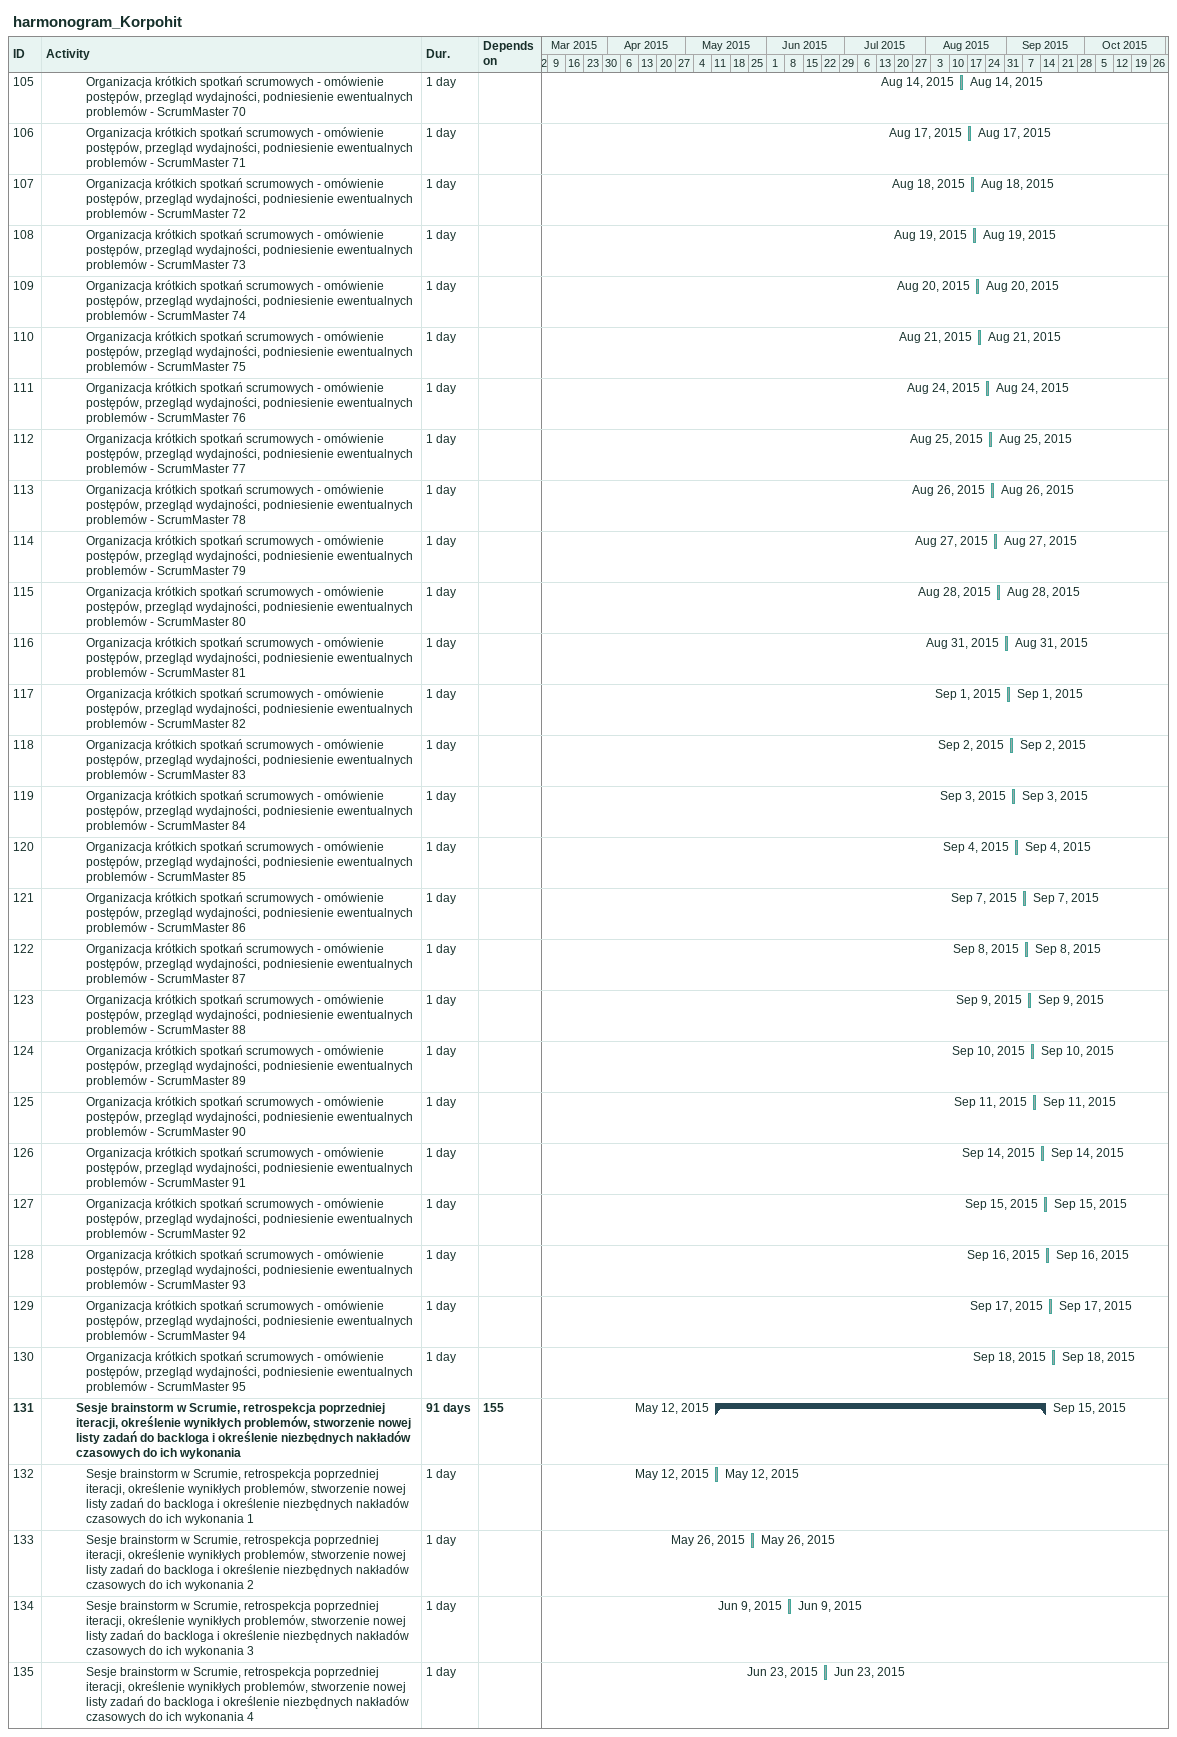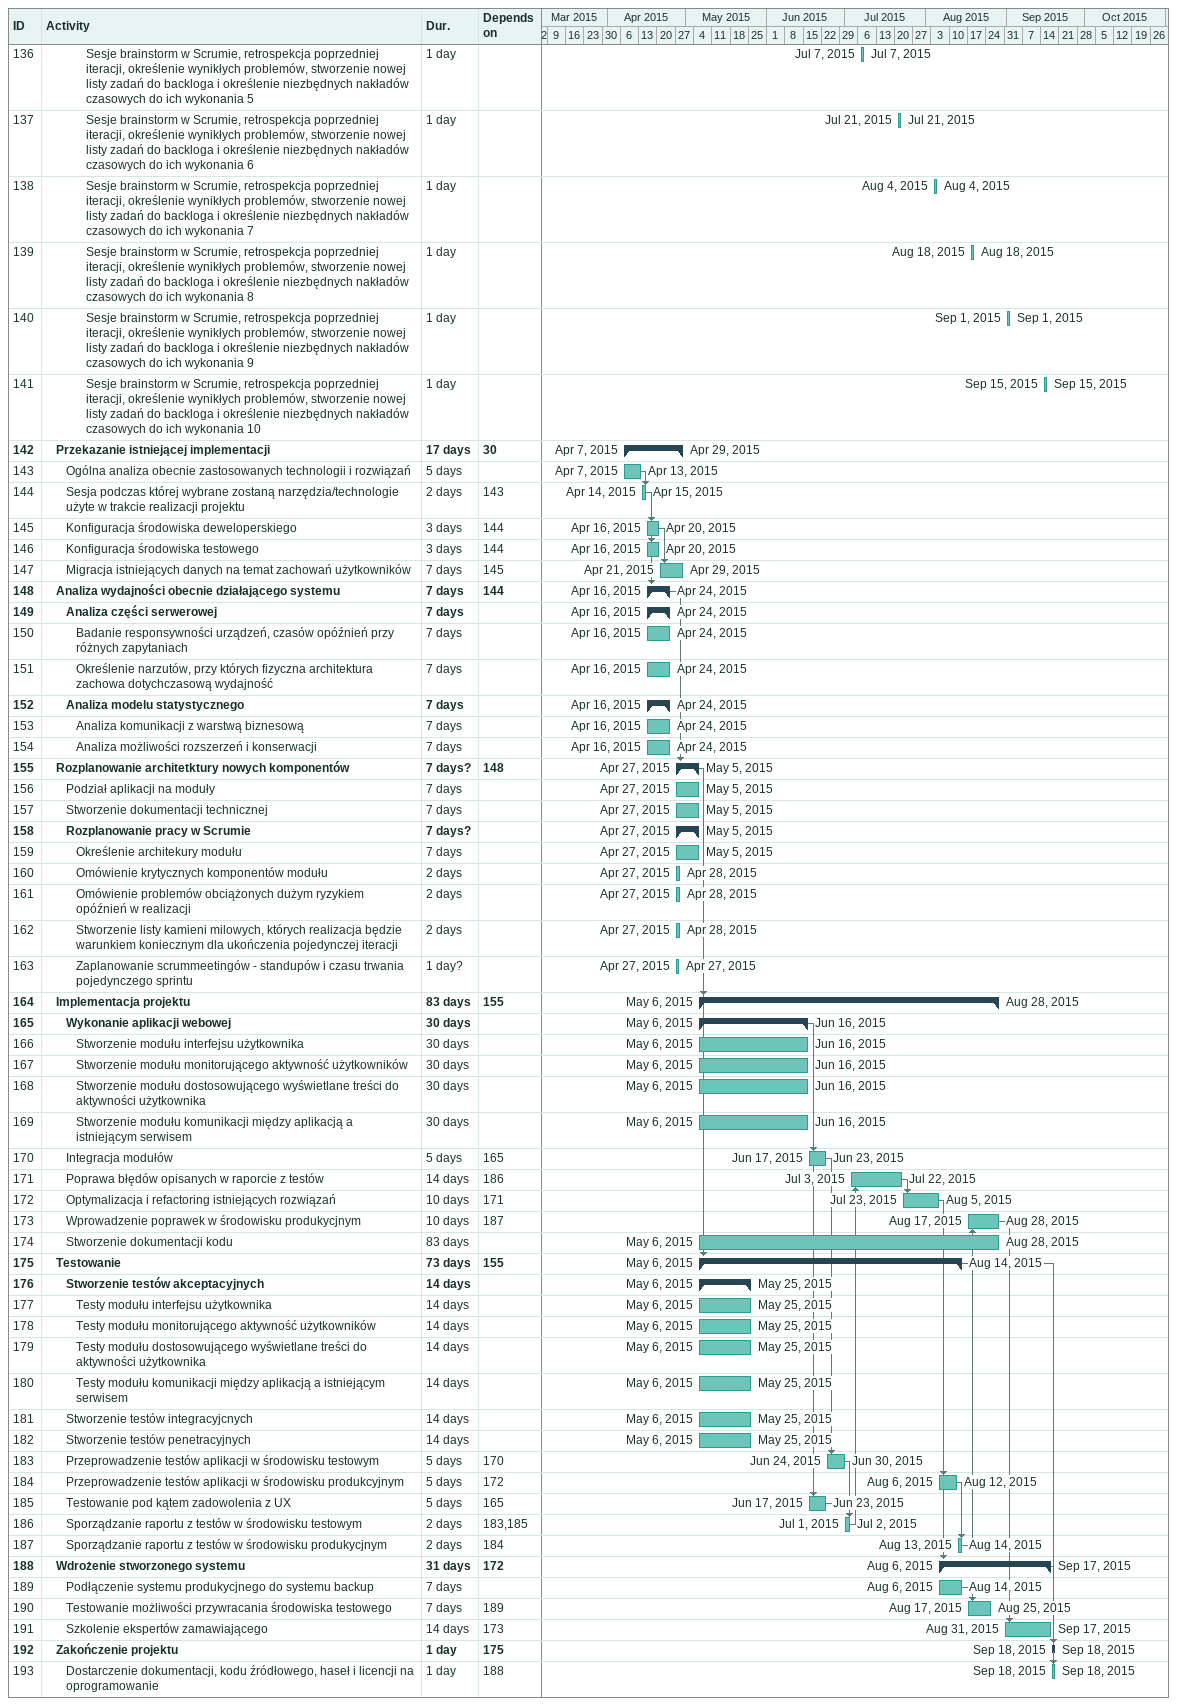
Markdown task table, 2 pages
harmonogram_Korpohit

| ID | Level | Task | Duration | Start | Finish | Predecessors |
|---|---|---|---|---|---|---|
| 105 | 5 | Organizacja krótkich spotkań scrumowych - omówienie postępów, przegląd wydajności, podniesienie ewentualnych problemów - ScrumMaster 70 | 1d | 2015-08-14 | 2015-08-14 |  |
| 106 | 5 | Organizacja krótkich spotkań scrumowych - omówienie postępów, przegląd wydajności, podniesienie ewentualnych problemów - ScrumMaster 71 | 1d | 2015-08-17 | 2015-08-17 |  |
| 107 | 5 | Organizacja krótkich spotkań scrumowych - omówienie postępów, przegląd wydajności, podniesienie ewentualnych problemów - ScrumMaster 72 | 1d | 2015-08-18 | 2015-08-18 |  |
| 108 | 5 | Organizacja krótkich spotkań scrumowych - omówienie postępów, przegląd wydajności, podniesienie ewentualnych problemów - ScrumMaster 73 | 1d | 2015-08-19 | 2015-08-19 |  |
| 109 | 5 | Organizacja krótkich spotkań scrumowych - omówienie postępów, przegląd wydajności, podniesienie ewentualnych problemów - ScrumMaster 74 | 1d | 2015-08-20 | 2015-08-20 |  |
| 110 | 5 | Organizacja krótkich spotkań scrumowych - omówienie postępów, przegląd wydajności, podniesienie ewentualnych problemów - ScrumMaster 75 | 1d | 2015-08-21 | 2015-08-21 |  |
| 111 | 5 | Organizacja krótkich spotkań scrumowych - omówienie postępów, przegląd wydajności, podniesienie ewentualnych problemów - ScrumMaster 76 | 1d | 2015-08-24 | 2015-08-24 |  |
| 112 | 5 | Organizacja krótkich spotkań scrumowych - omówienie postępów, przegląd wydajności, podniesienie ewentualnych problemów - ScrumMaster 77 | 1d | 2015-08-25 | 2015-08-25 |  |
| 113 | 5 | Organizacja krótkich spotkań scrumowych - omówienie postępów, przegląd wydajności, podniesienie ewentualnych problemów - ScrumMaster 78 | 1d | 2015-08-26 | 2015-08-26 |  |
| 114 | 5 | Organizacja krótkich spotkań scrumowych - omówienie postępów, przegląd wydajności, podniesienie ewentualnych problemów - ScrumMaster 79 | 1d | 2015-08-27 | 2015-08-27 |  |
| 115 | 5 | Organizacja krótkich spotkań scrumowych - omówienie postępów, przegląd wydajności, podniesienie ewentualnych problemów - ScrumMaster 80 | 1d | 2015-08-28 | 2015-08-28 |  |
| 116 | 5 | Organizacja krótkich spotkań scrumowych - omówienie postępów, przegląd wydajności, podniesienie ewentualnych problemów - ScrumMaster 81 | 1d | 2015-08-31 | 2015-08-31 |  |
| 117 | 5 | Organizacja krótkich spotkań scrumowych - omówienie postępów, przegląd wydajności, podniesienie ewentualnych problemów - ScrumMaster 82 | 1d | 2015-09-01 | 2015-09-01 |  |
| 118 | 5 | Organizacja krótkich spotkań scrumowych - omówienie postępów, przegląd wydajności, podniesienie ewentualnych problemów - ScrumMaster 83 | 1d | 2015-09-02 | 2015-09-02 |  |
| 119 | 5 | Organizacja krótkich spotkań scrumowych - omówienie postępów, przegląd wydajności, podniesienie ewentualnych problemów - ScrumMaster 84 | 1d | 2015-09-03 | 2015-09-03 |  |
| 120 | 5 | Organizacja krótkich spotkań scrumowych - omówienie postępów, przegląd wydajności, podniesienie ewentualnych problemów - ScrumMaster 85 | 1d | 2015-09-04 | 2015-09-04 |  |
| 121 | 5 | Organizacja krótkich spotkań scrumowych - omówienie postępów, przegląd wydajności, podniesienie ewentualnych problemów - ScrumMaster 86 | 1d | 2015-09-07 | 2015-09-07 |  |
| 122 | 5 | Organizacja krótkich spotkań scrumowych - omówienie postępów, przegląd wydajności, podniesienie ewentualnych problemów - ScrumMaster 87 | 1d | 2015-09-08 | 2015-09-08 |  |
| 123 | 5 | Organizacja krótkich spotkań scrumowych - omówienie postępów, przegląd wydajności, podniesienie ewentualnych problemów - ScrumMaster 88 | 1d | 2015-09-09 | 2015-09-09 |  |
| 124 | 5 | Organizacja krótkich spotkań scrumowych - omówienie postępów, przegląd wydajności, podniesienie ewentualnych problemów - ScrumMaster 89 | 1d | 2015-09-10 | 2015-09-10 |  |
| 125 | 5 | Organizacja krótkich spotkań scrumowych - omówienie postępów, przegląd wydajności, podniesienie ewentualnych problemów - ScrumMaster 90 | 1d | 2015-09-11 | 2015-09-11 |  |
| 126 | 5 | Organizacja krótkich spotkań scrumowych - omówienie postępów, przegląd wydajności, podniesienie ewentualnych problemów - ScrumMaster 91 | 1d | 2015-09-14 | 2015-09-14 |  |
| 127 | 5 | Organizacja krótkich spotkań scrumowych - omówienie postępów, przegląd wydajności, podniesienie ewentualnych problemów - ScrumMaster 92 | 1d | 2015-09-15 | 2015-09-15 |  |
| 128 | 5 | Organizacja krótkich spotkań scrumowych - omówienie postępów, przegląd wydajności, podniesienie ewentualnych problemów - ScrumMaster 93 | 1d | 2015-09-16 | 2015-09-16 |  |
| 129 | 5 | Organizacja krótkich spotkań scrumowych - omówienie postępów, przegląd wydajności, podniesienie ewentualnych problemów - ScrumMaster 94 | 1d | 2015-09-17 | 2015-09-17 |  |
| 130 | 5 | Organizacja krótkich spotkań scrumowych - omówienie postępów, przegląd wydajności, podniesienie ewentualnych problemów - ScrumMaster 95 | 1d | 2015-09-18 | 2015-09-18 |  |
| 131 | 4 | **Sesje brainstorm w Scrumie, retrospekcja poprzedniej iteracji, określenie wynikłych problemów, stworzenie nowej listy zadań do backloga i określenie niezbędnych nakładów czasowych do ich wykonania** | 91d | 2015-05-12 | 2015-09-15 | 155 |
| 132 | 5 | Sesje brainstorm w Scrumie, retrospekcja poprzedniej iteracji, określenie wynikłych problemów, stworzenie nowej listy zadań do backloga i określenie niezbędnych nakładów czasowych do ich wykonania 1 | 1d | 2015-05-12 | 2015-05-12 |  |
| 133 | 5 | Sesje brainstorm w Scrumie, retrospekcja poprzedniej iteracji, określenie wynikłych problemów, stworzenie nowej listy zadań do backloga i określenie niezbędnych nakładów czasowych do ich wykonania 2 | 1d | 2015-05-26 | 2015-05-26 |  |
| 134 | 5 | Sesje brainstorm w Scrumie, retrospekcja poprzedniej iteracji, określenie wynikłych problemów, stworzenie nowej listy zadań do backloga i określenie niezbędnych nakładów czasowych do ich wykonania 3 | 1d | 2015-06-09 | 2015-06-09 |  |
| 135 | 5 | Sesje brainstorm w Scrumie, retrospekcja poprzedniej iteracji, określenie wynikłych problemów, stworzenie nowej listy zadań do backloga i określenie niezbędnych nakładów czasowych do ich wykonania 4 | 1d | 2015-06-23 | 2015-06-23 |  |
| 136 | 5 | Sesje brainstorm w Scrumie, retrospekcja poprzedniej iteracji, określenie wynikłych problemów, stworzenie nowej listy zadań do backloga i określenie niezbędnych nakładów czasowych do ich wykonania 5 | 1d | 2015-07-07 | 2015-07-07 |  |
| 137 | 5 | Sesje brainstorm w Scrumie, retrospekcja poprzedniej iteracji, określenie wynikłych problemów, stworzenie nowej listy zadań do backloga i określenie niezbędnych nakładów czasowych do ich wykonania 6 | 1d | 2015-07-21 | 2015-07-21 |  |
| 138 | 5 | Sesje brainstorm w Scrumie, retrospekcja poprzedniej iteracji, określenie wynikłych problemów, stworzenie nowej listy zadań do backloga i określenie niezbędnych nakładów czasowych do ich wykonania 7 | 1d | 2015-08-04 | 2015-08-04 |  |
| 139 | 5 | Sesje brainstorm w Scrumie, retrospekcja poprzedniej iteracji, określenie wynikłych problemów, stworzenie nowej listy zadań do backloga i określenie niezbędnych nakładów czasowych do ich wykonania 8 | 1d | 2015-08-18 | 2015-08-18 |  |
| 140 | 5 | Sesje brainstorm w Scrumie, retrospekcja poprzedniej iteracji, określenie wynikłych problemów, stworzenie nowej listy zadań do backloga i określenie niezbędnych nakładów czasowych do ich wykonania 9 | 1d | 2015-09-01 | 2015-09-01 |  |
| 141 | 5 | Sesje brainstorm w Scrumie, retrospekcja poprzedniej iteracji, określenie wynikłych problemów, stworzenie nowej listy zadań do backloga i określenie niezbędnych nakładów czasowych do ich wykonania 10 | 1d | 2015-09-15 | 2015-09-15 |  |
| 142 | 2 | **Przekazanie istniejącej implementacji** | 17d | 2015-04-07 | 2015-04-29 | 30 |
| 143 | 3 | Ogólna analiza obecnie zastosowanych technologii i rozwiązań | 5d | 2015-04-07 | 2015-04-13 |  |
| 144 | 3 | Sesja podczas której wybrane zostaną narzędzia/technologie użyte w trakcie realizacji projektu | 2d | 2015-04-14 | 2015-04-15 | 143 |
| 145 | 3 | Konfiguracja środowiska deweloperskiego | 3d | 2015-04-16 | 2015-04-20 | 144 |
| 146 | 3 | Konfiguracja środowiska testowego | 3d | 2015-04-16 | 2015-04-20 | 144 |
| 147 | 3 | Migracja istniejących danych na temat zachowań użytkowników | 7d | 2015-04-21 | 2015-04-29 | 145 |
| 148 | 2 | **Analiza wydajności obecnie działającego systemu** | 7d | 2015-04-16 | 2015-04-24 | 144 |
| 149 | 3 | **Analiza części serwerowej** | 7d | 2015-04-16 | 2015-04-24 |  |
| 150 | 4 | Badanie responsywności urządzeń, czasów opóźnień przy różnych zapytaniach | 7d | 2015-04-16 | 2015-04-24 |  |
| 151 | 4 | Określenie narzutów, przy których fizyczna architektura zachowa dotychczasową wydajność | 7d | 2015-04-16 | 2015-04-24 |  |
| 152 | 3 | **Analiza modelu statystycznego** | 7d | 2015-04-16 | 2015-04-24 |  |
| 153 | 4 | Analiza komunikacji z warstwą biznesową | 7d | 2015-04-16 | 2015-04-24 |  |
| 154 | 4 | Analiza możliwości rozszerzeń i konserwacji | 7d | 2015-04-16 | 2015-04-24 |  |
| 155 | 2 | **Rozplanowanie architetktury nowych komponentów** | 7d? | 2015-04-27 | 2015-05-05 | 148 |
| 156 | 3 | Podział aplikacji na moduły | 7d | 2015-04-27 | 2015-05-05 |  |
| 157 | 3 | Stworzenie dokumentacji technicznej | 7d | 2015-04-27 | 2015-05-05 |  |
| 158 | 3 | **Rozplanowanie pracy w Scrumie** | 7d? | 2015-04-27 | 2015-05-05 |  |
| 159 | 4 | Określenie architekury modułu | 7d | 2015-04-27 | 2015-05-05 |  |
| 160 | 4 | Omówienie krytycznych komponentów modułu | 2d | 2015-04-27 | 2015-04-28 |  |
| 161 | 4 | Omówienie problemów obciążonych dużym ryzykiem opóźnień w realizacji | 2d | 2015-04-27 | 2015-04-28 |  |
| 162 | 4 | Stworzenie listy kamieni milowych, których realizacja będzie warunkiem koniecznym dla ukończenia pojedynczej iteracji | 2d | 2015-04-27 | 2015-04-28 |  |
| 163 | 4 | Zaplanowanie scrummeetingów - standupów i czasu trwania pojedynczego sprintu | 1d? | 2015-04-27 | 2015-04-27 |  |
| 164 | 2 | **Implementacja projektu** | 83d | 2015-05-06 | 2015-08-28 | 155 |
| 165 | 3 | **Wykonanie aplikacji webowej** | 30d | 2015-05-06 | 2015-06-16 |  |
| 166 | 4 | Stworzenie modułu interfejsu użytkownika | 30d | 2015-05-06 | 2015-06-16 |  |
| 167 | 4 | Stworzenie modułu monitorującego aktywność użytkowników | 30d | 2015-05-06 | 2015-06-16 |  |
| 168 | 4 | Stworzenie modułu dostosowującego wyświetlane treści do aktywności użytkownika | 30d | 2015-05-06 | 2015-06-16 |  |
| 169 | 4 | Stworzenie modułu komunikacji między aplikacją a istniejącym serwisem | 30d | 2015-05-06 | 2015-06-16 |  |
| 170 | 3 | Integracja modułów | 5d | 2015-06-17 | 2015-06-23 | 165 |
| 171 | 3 | Poprawa błędów opisanych w raporcie z testów | 14d | 2015-07-03 | 2015-07-22 | 186 |
| 172 | 3 | Optymalizacja i refactoring istniejących rozwiązań | 10d | 2015-07-23 | 2015-08-05 | 171 |
| 173 | 3 | Wprowadzenie poprawek w środowisku produkycjnym | 10d | 2015-08-17 | 2015-08-28 | 187 |
| 174 | 3 | Stworzenie dokumentacji kodu | 83d | 2015-05-06 | 2015-08-28 |  |
| 175 | 2 | **Testowanie** | 73d | 2015-05-06 | 2015-08-14 | 155 |
| 176 | 3 | **Stworzenie testów akceptacyjnych** | 14d | 2015-05-06 | 2015-05-25 |  |
| 177 | 4 | Testy modułu interfejsu użytkownika | 14d | 2015-05-06 | 2015-05-25 |  |
| 178 | 4 | Testy modułu monitorującego aktywność użytkowników | 14d | 2015-05-06 | 2015-05-25 |  |
| 179 | 4 | Testy modułu dostosowującego wyświetlane treści do aktywności użytkownika | 14d | 2015-05-06 | 2015-05-25 |  |
| 180 | 4 | Testy modułu komunikacji między aplikacją a istniejącym serwisem | 14d | 2015-05-06 | 2015-05-25 |  |
| 181 | 3 | Stworzenie testów integracyjcnych | 14d | 2015-05-06 | 2015-05-25 |  |
| 182 | 3 | Stworzenie testów penetracyjnych | 14d | 2015-05-06 | 2015-05-25 |  |
| 183 | 3 | Przeprowadzenie testów aplikacji w środowisku testowym | 5d | 2015-06-24 | 2015-06-30 | 170 |
| 184 | 3 | Przeprowadzenie testów aplikacji w środowisku produkcyjnym | 5d | 2015-08-06 | 2015-08-12 | 172 |
| 185 | 3 | Testowanie pod kątem zadowolenia z UX | 5d | 2015-06-17 | 2015-06-23 | 165 |
| 186 | 3 | Sporządzanie raportu z testów w środowisku testowym | 2d | 2015-07-01 | 2015-07-02 | 183, 185 |
| 187 | 3 | Sporządzanie raportu z testów w środowisku produkycjnym | 2d | 2015-08-13 | 2015-08-14 | 184 |
| 188 | 2 | **Wdrożenie stworzonego systemu** | 31d | 2015-08-06 | 2015-09-17 | 172 |
| 189 | 3 | Podłączenie systemu produkycjnego do systemu backup | 7d | 2015-08-06 | 2015-08-14 |  |
| 190 | 3 | Testowanie możliwości przywracania środowiska testowego | 7d | 2015-08-17 | 2015-08-25 | 189 |
| 191 | 3 | Szkolenie ekspertów zamawiającego | 14d | 2015-08-31 | 2015-09-17 | 173 |
| 192 | 2 | **Zakończenie projektu** | 1d | 2015-09-18 | 2015-09-18 | 175 |
| 193 | 3 | Dostarczenie dokumentacji, kodu źródłowego, haseł i licencji na oprogramowanie | 1d | 2015-09-18 | 2015-09-18 | 188 |
